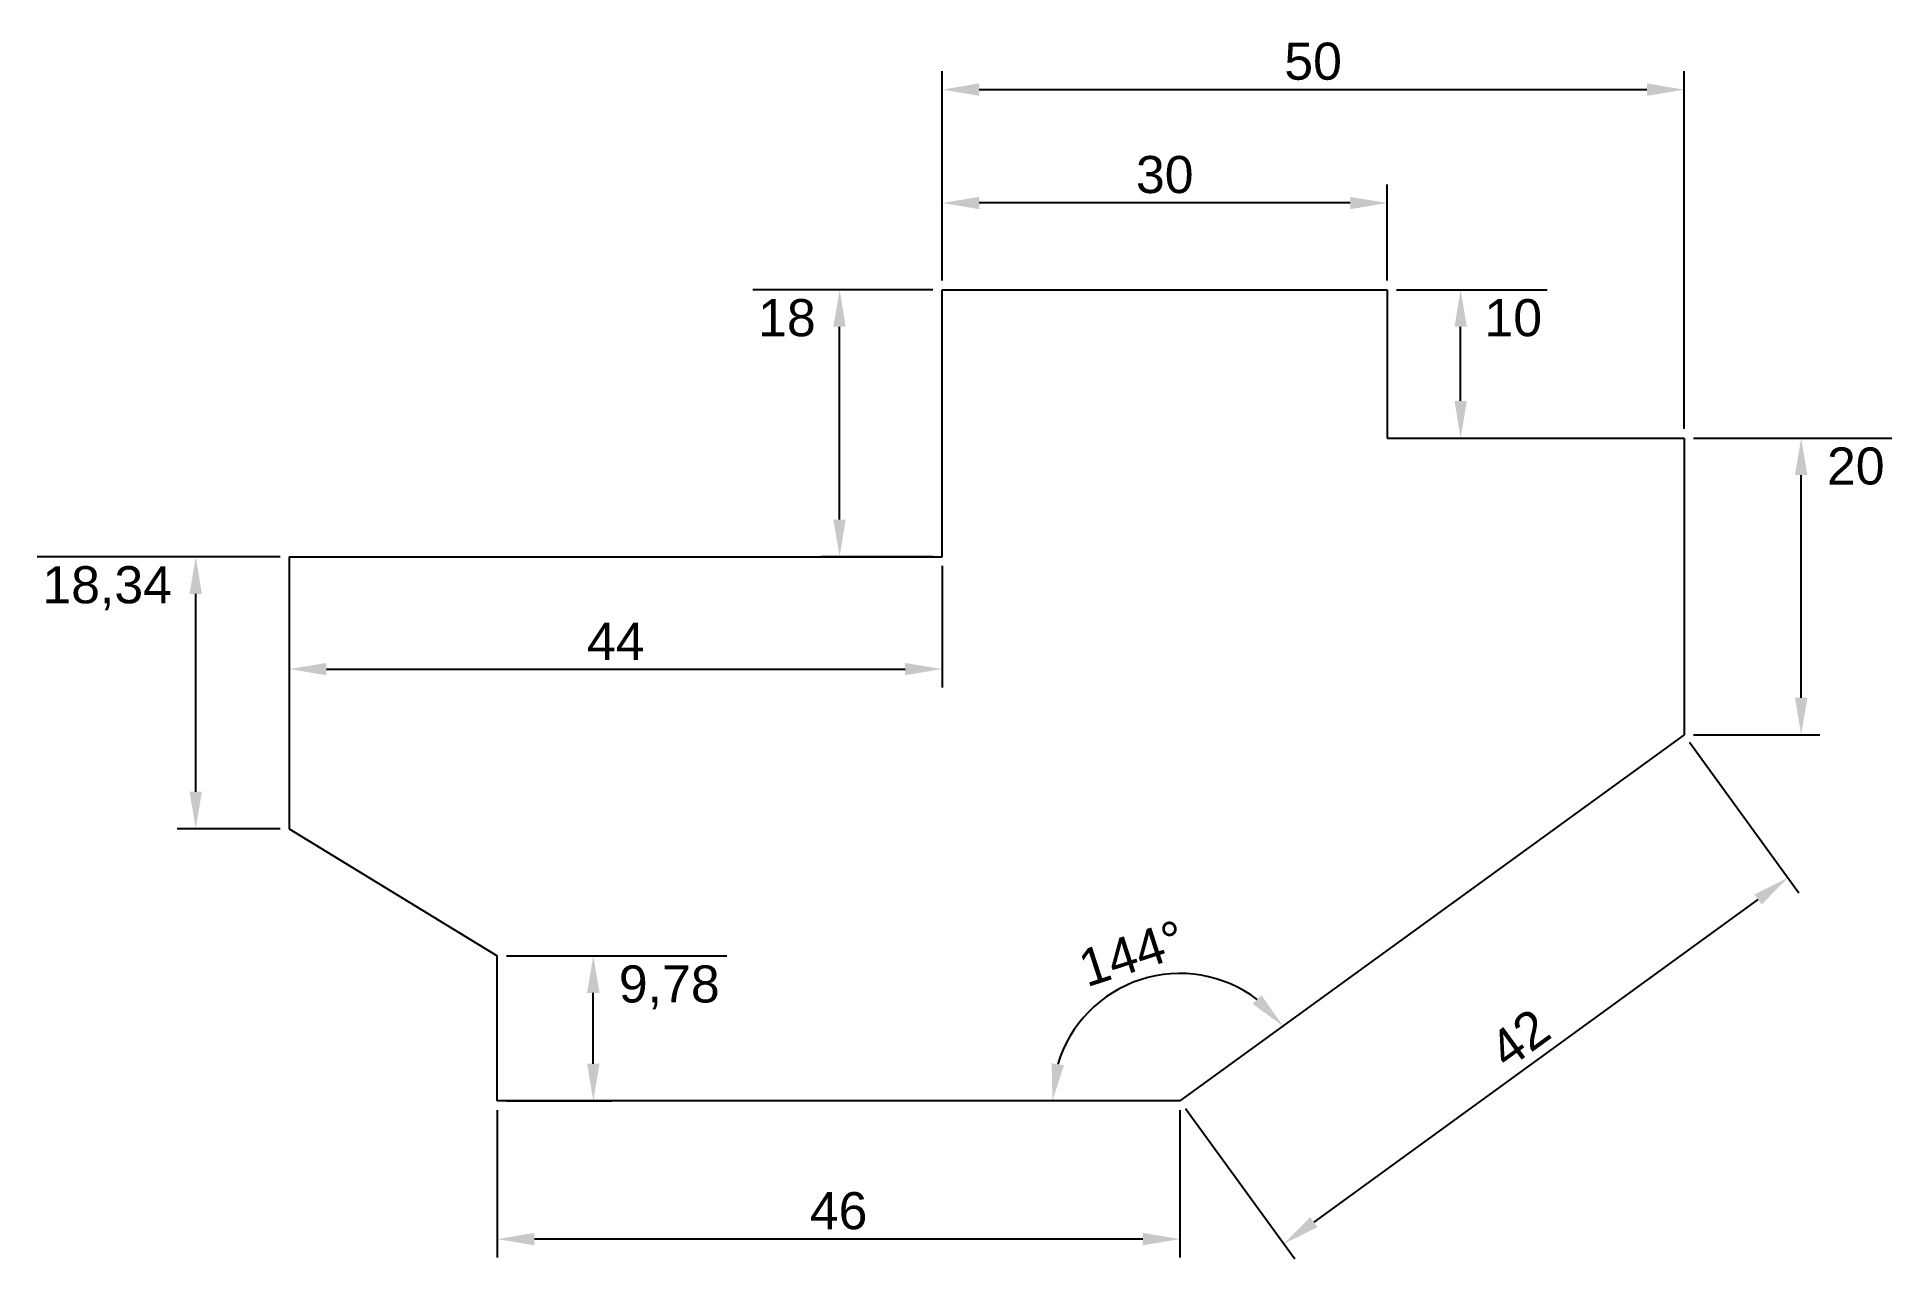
# Model space of a CAD drawing. Header units: millimetres. Extents: x 2119 to 2244, y 1462 to 1545.
import ezdxf

# ---------------------------------------------------------------- set-up
doc = ezdxf.new("R2010")
doc.units = ezdxf.units.MM
doc.styles.get("Standard").update_dxf_attribs({"font": 'arial.ttf'})
doc.dimstyles.new('ISO-25', dxfattribs={"dimtxt": 2.5, "dimasz": 2.5, "dimexe": 1.25, "dimexo": 0.625, "dimtad": 1, "dimtxsty": 'Standard', "dimcen": 2.5, "dimadec": 0, "dimazin": 0, "dimtfac": 1, "dimtmove": 0, "dimatfit": 3, "dimfxl": 1, "dimarcsym": 0})

# ---------------------------------------------------------------- blocks, each defined once
blk = doc.blocks.new('*D2')
at = {"color": 0, "lineweight": -2, "transparency": 16777216}
for p, q in [((2135.53, 1508.9), (2135.53, 1500.7)), ((2179.53, 1508.9), (2179.53, 1500.7)), ((2138.03, 1501.95), (2177.03, 1501.95))]:
    blk.add_line(p, q, dxfattribs=at)
at = {"color": 0, "transparency": 16777216}
for points in [[(2138.03, 1502.36), (2138.03, 1501.53), (2135.53, 1501.95)], [(2177.03, 1502.36), (2177.03, 1501.53), (2179.53, 1501.95)]]:
    blk.add_solid(points, dxfattribs=at)
at = {"layer": 'Defpoints', "color": 0, "transparency": 16777216}
for p in [(2135.53, 1509.52), (2179.53, 1509.52), (2179.53, 1501.95)]:
    blk.add_point(p, dxfattribs=at)
at = {"color": 0, "transparency": 16777216, "insert": (2157.53, 1503.82), "char_height": 2.5, "attachment_point": 5}
blk.add_mtext('44', dxfattribs=at)
blk = doc.blocks.new('*D3')
at = {"color": 0, "lineweight": -2, "transparency": 16777216}
for p, q in [((2178.91, 1527.52), (2166.77, 1527.52)), ((2172.62, 1512.02), (2172.62, 1525.02)), ((2178.91, 1509.52), (2171.37, 1509.52))]:
    blk.add_line(p, q, dxfattribs=at)
at = {"color": 0, "transparency": 16777216}
for points in [[(2172.2, 1525.02), (2173.03, 1525.02), (2172.62, 1527.52)], [(2172.2, 1512.02), (2173.03, 1512.02), (2172.62, 1509.52)]]:
    blk.add_solid(points, dxfattribs=at)
at = {"layer": 'Defpoints', "color": 0, "transparency": 16777216}
for p in [(2172.62, 1527.52), (2179.53, 1527.52), (2179.53, 1509.52)]:
    blk.add_point(p, dxfattribs=at)
at = {"color": 0, "transparency": 16777216, "insert": (2169.07, 1525.62), "char_height": 2.5, "attachment_point": 5}
blk.add_mtext('18', dxfattribs=at)
blk = doc.blocks.new('*D4')
at = {"color": 0, "lineweight": -2, "transparency": 16777216}
for p, q in [((2179.53, 1528.15), (2179.53, 1534.62)), ((2209.53, 1528.15), (2209.53, 1534.62)), ((2207.03, 1533.37), (2182.03, 1533.37))]:
    blk.add_line(p, q, dxfattribs=at)
at = {"color": 0, "transparency": 16777216}
for points in [[(2182.03, 1533.78), (2182.03, 1532.95), (2179.53, 1533.37)], [(2207.03, 1533.78), (2207.03, 1532.95), (2209.53, 1533.37)]]:
    blk.add_solid(points, dxfattribs=at)
at = {"layer": 'Defpoints', "color": 0, "transparency": 16777216}
for p in [(2179.53, 1533.37), (2179.53, 1527.52), (2209.53, 1527.52)]:
    blk.add_point(p, dxfattribs=at)
at = {"color": 0, "transparency": 16777216, "insert": (2194.53, 1535.27), "char_height": 2.5, "attachment_point": 5}
blk.add_mtext('30', dxfattribs=at)
blk = doc.blocks.new('*D5')
at = {"color": 0, "lineweight": -2, "transparency": 16777216}
for p, q in [((2210.16, 1527.52), (2220.31, 1527.52)), ((2214.47, 1520.02), (2214.47, 1525.02)), ((2210.16, 1517.52), (2215.72, 1517.52))]:
    blk.add_line(p, q, dxfattribs=at)
at = {"color": 0, "transparency": 16777216}
for points in [[(2214.06, 1525.02), (2214.89, 1525.02), (2214.47, 1527.52)], [(2214.06, 1520.02), (2214.89, 1520.02), (2214.47, 1517.52)]]:
    blk.add_solid(points, dxfattribs=at)
at = {"layer": 'Defpoints', "color": 0, "transparency": 16777216}
for p in [(2209.53, 1527.52), (2209.53, 1517.52), (2214.47, 1517.52)]:
    blk.add_point(p, dxfattribs=at)
at = {"color": 0, "transparency": 16777216, "insert": (2218.02, 1525.62), "char_height": 2.5, "attachment_point": 5}
blk.add_mtext('10', dxfattribs=at)
blk = doc.blocks.new('*D6')
at = {"color": 0, "lineweight": -2, "transparency": 16777216}
for p, q in [((2179.53, 1528.15), (2179.53, 1542.26)), ((2229.53, 1518.15), (2229.53, 1542.26)), ((2182.03, 1541.01), (2227.03, 1541.01))]:
    blk.add_line(p, q, dxfattribs=at)
at = {"color": 0, "transparency": 16777216}
for points in [[(2182.03, 1541.43), (2182.03, 1540.59), (2179.53, 1541.01)], [(2227.03, 1541.43), (2227.03, 1540.59), (2229.53, 1541.01)]]:
    blk.add_solid(points, dxfattribs=at)
at = {"layer": 'Defpoints', "color": 0, "transparency": 16777216}
for p in [(2229.53, 1541.01), (2179.53, 1527.52), (2229.53, 1517.52)]:
    blk.add_point(p, dxfattribs=at)
at = {"color": 0, "transparency": 16777216, "insert": (2204.53, 1542.91), "char_height": 2.5, "attachment_point": 5}
blk.add_mtext('50', dxfattribs=at)
blk = doc.blocks.new('*D7')
at = {"color": 0, "lineweight": -2, "transparency": 16777216}
for p, q in [((2230.16, 1517.52), (2243.54, 1517.52)), ((2237.42, 1500.02), (2237.42, 1515.02)), ((2230.16, 1497.52), (2238.67, 1497.52))]:
    blk.add_line(p, q, dxfattribs=at)
at = {"color": 0, "transparency": 16777216}
for points in [[(2237, 1515.02), (2237.84, 1515.02), (2237.42, 1517.52)], [(2237, 1500.02), (2237.84, 1500.02), (2237.42, 1497.52)]]:
    blk.add_solid(points, dxfattribs=at)
at = {"layer": 'Defpoints', "color": 0, "transparency": 16777216}
for p in [(2229.53, 1517.52), (2229.53, 1497.52), (2237.42, 1497.52)]:
    blk.add_point(p, dxfattribs=at)
at = {"color": 0, "transparency": 16777216, "insert": (2241.1, 1515.62), "char_height": 2.5, "attachment_point": 5}
blk.add_mtext('20', dxfattribs=at)
blk = doc.blocks.new('*D8')
at = {"color": 0, "lineweight": -2, "transparency": 16777216}
for p, q in [((2229.9, 1497.02), (2237.27, 1486.87)), ((2234.51, 1486.41), (2204.58, 1464.67)), ((2195.92, 1472.33), (2203.29, 1462.19))]:
    blk.add_line(p, q, dxfattribs=at)
at = {"color": 0, "transparency": 16777216}
for points in [[(2234.27, 1486.75), (2234.76, 1486.08), (2236.53, 1487.88)], [(2204.33, 1465), (2204.82, 1464.33), (2202.55, 1463.2)]]:
    blk.add_solid(points, dxfattribs=at)
at = {"layer": 'Defpoints', "color": 0, "transparency": 16777216}
for p in [(2229.53, 1497.52), (2195.55, 1472.84), (2202.55, 1463.2)]:
    blk.add_point(p, dxfattribs=at)
at = {"color": 0, "transparency": 16777216, "insert": (2218.44, 1477.06), "char_height": 2.5, "attachment_point": 5, "rotation": 36}
blk.add_mtext('42', dxfattribs=at)
blk = doc.blocks.new('*D9')
at = {"color": 0, "lineweight": -2, "transparency": 16777216}
for p, q in [((2149.55, 1472.21), (2149.55, 1462.27)), ((2195.55, 1472.21), (2195.55, 1462.27)), ((2193.05, 1463.52), (2152.05, 1463.52))]:
    blk.add_line(p, q, dxfattribs=at)
at = {"color": 0, "transparency": 16777216}
for points in [[(2152.05, 1463.94), (2152.05, 1463.1), (2149.55, 1463.52)], [(2193.05, 1463.94), (2193.05, 1463.1), (2195.55, 1463.52)]]:
    blk.add_solid(points, dxfattribs=at)
at = {"layer": 'Defpoints', "color": 0, "transparency": 16777216}
for p in [(2149.55, 1472.84), (2195.55, 1472.84), (2149.55, 1463.52)]:
    blk.add_point(p, dxfattribs=at)
at = {"color": 0, "transparency": 16777216, "insert": (2172.55, 1465.42), "char_height": 2.5, "attachment_point": 5}
blk.add_mtext('46', dxfattribs=at)
blk = doc.blocks.new('*D10')
at = {"color": 0, "lineweight": -2, "transparency": 16777216}
for p, q in [((2150.18, 1482.62), (2165.02, 1482.62)), ((2156.02, 1475.34), (2156.02, 1480.12)), ((2150.18, 1472.84), (2157.27, 1472.84))]:
    blk.add_line(p, q, dxfattribs=at)
at = {"color": 0, "transparency": 16777216}
for points in [[(2155.6, 1480.12), (2156.44, 1480.12), (2156.02, 1482.62)], [(2155.6, 1475.34), (2156.44, 1475.34), (2156.02, 1472.84)]]:
    blk.add_solid(points, dxfattribs=at)
at = {"layer": 'Defpoints', "color": 0, "transparency": 16777216}
for p in [(2149.55, 1482.62), (2149.55, 1472.84), (2156.02, 1472.84)]:
    blk.add_point(p, dxfattribs=at)
at = {"color": 0, "transparency": 16777216, "insert": (2161.14, 1480.49), "char_height": 2.5, "attachment_point": 5}
blk.add_mtext('9,78', dxfattribs=at)
blk = doc.blocks.new('*D11')
at = {"color": 0, "lineweight": -2, "transparency": 16777216}
blk.add_arc((2195.55, 1472.84), 8.59, 52.7345, 163.2655, dxfattribs=at)
at = {"color": 0, "transparency": 16777216}
for points in [[(2201.05, 1479.96), (2200.45, 1479.38), (2202.5, 1477.88)], [(2187.74, 1475.25), (2186.91, 1475.37), (2186.96, 1472.84)]]:
    blk.add_solid(points, dxfattribs=at)
at = {"layer": 'Defpoints', "color": 0, "transparency": 16777216}
for p in [(2229.53, 1497.52), (2196.45, 1481.38), (2149.55, 1472.84), (2195.55, 1472.84), (2195.55, 1472.84)]:
    blk.add_point(p, dxfattribs=at)
at = {"color": 0, "transparency": 16777216, "insert": (2192.32, 1482.79), "char_height": 2.5, "attachment_point": 5, "rotation": 18}
blk.add_mtext('144°', dxfattribs=at)
blk = doc.blocks.new('*D12')
at = {"color": 0, "lineweight": -2, "transparency": 16777216}
for p, q in [((2134.91, 1509.52), (2118.54, 1509.52)), ((2129.23, 1493.68), (2129.23, 1507.02)), ((2134.91, 1491.18), (2127.98, 1491.18))]:
    blk.add_line(p, q, dxfattribs=at)
at = {"color": 0, "transparency": 16777216}
for points in [[(2128.81, 1507.02), (2129.64, 1507.02), (2129.23, 1509.52)], [(2128.81, 1493.68), (2129.64, 1493.68), (2129.23, 1491.18)]]:
    blk.add_solid(points, dxfattribs=at)
at = {"layer": 'Defpoints', "color": 0, "transparency": 16777216}
for p in [(2135.53, 1509.52), (2129.23, 1491.18), (2135.53, 1491.18)]:
    blk.add_point(p, dxfattribs=at)
at = {"color": 0, "transparency": 16777216, "insert": (2123.26, 1507.4), "char_height": 2.5, "attachment_point": 5}
blk.add_mtext('18,34', dxfattribs=at)

msp = doc.modelspace()

# ---------------------------------------------------------------- linework, layer by layer
for p, q in [((2179.53, 1509.523), (2179.53, 1527.523)), ((2179.53, 1527.523), (2209.53, 1527.523)), ((2209.53, 1527.523), (2209.53, 1517.523)), ((2209.53, 1517.523), (2229.53, 1517.523)), ((2229.53, 1517.523), (2229.53, 1497.523)), ((2135.53, 1509.523), (2179.53, 1509.523)), ((2135.53, 1509.523), (2135.53, 1491.183)), ((2229.53, 1497.523), (2195.551, 1472.836)), ((2135.53, 1491.183), (2149.551, 1482.616)), ((2149.551, 1472.836), (2149.551, 1482.616)), ((2195.551, 1472.836), (2149.551, 1472.836))]:
    msp.add_line(p, q)

# ---------------------------------------------------------------- dimensions: what is measured, and where the dimension line sits
at = {"color": 3}
for base, p1, p2, picture, middle in [((2229.53, 1541.01), (2179.53, 1527.523), (2229.53, 1517.523), '*D6', (2204.53, 1542.912)), ((2179.53, 1533.367), (2209.53, 1527.523), (2179.53, 1527.523), '*D4', (2194.53, 1535.269)), ((2179.53, 1501.946), (2135.53, 1509.523), (2179.53, 1509.523), '*D2', (2157.53, 1503.821)), ((2149.551, 1463.519), (2195.551, 1472.836), (2149.551, 1472.836), '*D9', (2172.551, 1465.42))]:
    dim = msp.add_linear_dim(base=base, p1=p1, p2=p2, dimstyle='ISO-25', dxfattribs=at)
    dim.commit()
    dim.dimension.update_dxf_attribs({"geometry": picture, "text_midpoint": middle})
for base, p1, p2, override, picture, middle in [((2172.616, 1527.523), (2179.53, 1509.523), (2179.53, 1527.523), {"dimjust": 4}, '*D3', (2169.066, 1525.621)), ((2214.473, 1517.523), (2209.53, 1527.523), (2209.53, 1517.523), {"dimjust": 3}, '*D5', (2218.017, 1525.621)), ((2237.42, 1497.523), (2229.53, 1517.523), (2229.53, 1497.523), {"dimjust": 3}, '*D7', (2241.102, 1515.621)), ((2129.228, 1491.183), (2135.53, 1509.523), (2135.53, 1491.183), {"dimjust": 3}, '*D12', (2123.257, 1507.395)), ((2156.02, 1472.836), (2149.551, 1482.616), (2149.551, 1472.836), {"dimjust": 3, "dimtoh": 0}, '*D10', (2161.145, 1480.488))]:
    dim = msp.add_linear_dim(base=base, p1=p1, p2=p2, angle=90, dimstyle='ISO-25', override=override, dxfattribs=at)
    dim.commit()
    dim.dimension.update_dxf_attribs({"geometry": picture, "text_midpoint": middle})
dim = msp.add_angular_dim_2l(base=(2196.449, 1481.379), line1=((2229.53, 1497.523), (2195.551, 1472.836)), line2=((2195.551, 1472.836), (2149.551, 1472.836)), dimstyle='ISO-25', dxfattribs=at)
dim.commit()
dim.dimension.update_dxf_attribs({"geometry": '*D11', "text_midpoint": (2192.316, 1482.793)})
dim = msp.add_aligned_dim(p1=(2229.53, 1497.523), p2=(2195.551, 1472.836), distance=11.915, dimstyle='ISO-25', dxfattribs=at)
dim.commit()
dim.dimension.update_dxf_attribs({"geometry": '*D8', "text_midpoint": (2218.439, 1477.061)})

doc.saveas('drawing.dxf')
